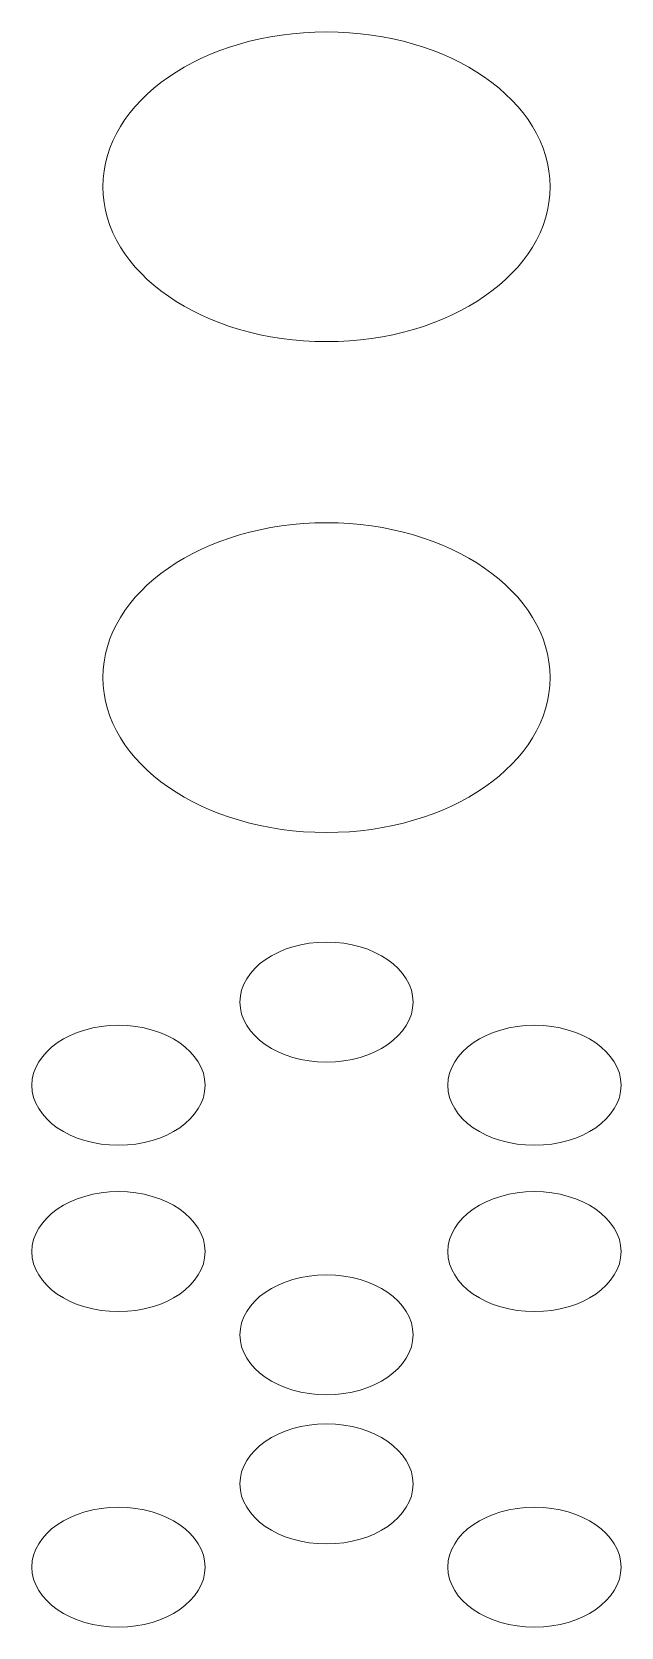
# Model space of a CAD drawing. Header units: millimetres. Extents: x -1200 to 1200, y -590 to 590.
# Drawn here: x -761 to -517, y -90 to 572 of the extents above; entities that cross this region are included whole.
import ezdxf

# ---------------------------------------------------------------- set-up
doc = ezdxf.new("R2010")
doc.units = ezdxf.units.MM
doc.header["$MEASUREMENT"] = 0
doc.layers.add('Layer 1', color=7, linetype='Continuous')

msp = doc.modelspace()

# ---------------------------------------------------------------- linework, layer by layer
at = {"layer": 'Layer 1', "color": 250, "lineweight": 20}
for points, knots in [([(-731.7163, 507.4567), (-731.7163, 507.4567), (-731.5938, 510.7758), (-731.5938, 510.7758), (-731.5938, 510.7758), (-731.2338, 514.0328), (-731.2338, 514.0328), (-731.2338, 514.0328), (-730.6438, 517.2539), (-730.6438, 517.2539), (-730.6438, 517.2539), (-729.8163, 520.4077), (-729.8163, 520.4077), (-729.8163, 520.4077), (-728.7822, 523.5203), (-728.7822, 523.5203), (-728.7822, 523.5203), (-727.541, 526.5605), (-727.541, 526.5605), (-727.541, 526.5605), (-726.0854, 529.5441), (-726.0854, 529.5441), (-726.0854, 529.5441), (-724.4152, 532.4554), (-724.4152, 532.4554), (-724.4152, 532.4554), (-722.5766, 535.2943), (-722.5766, 535.2943), (-722.5766, 535.2943), (-720.5081, 538.0663), (-720.5081, 538.0663), (-720.5081, 538.0663), (-718.2787, 540.7555), (-718.2787, 540.7555), (-718.2787, 540.7555), (-715.8655, 543.3623), (-715.8655, 543.3623), (-715.8655, 543.3623), (-713.2914, 545.8864), (-713.2914, 545.8864), (-713.2914, 545.8864), (-710.5256, 548.3124), (-710.5256, 548.3124), (-710.5256, 548.3124), (-707.6067, 550.6456), (-707.6067, 550.6456), (-707.6067, 550.6456), (-704.527, 552.8755), (-704.527, 552.8755), (-704.527, 552.8755), (-701.3169, 555.0021), (-701.3169, 555.0021), (-701.3169, 555.0021), (-697.9383, 557.0204), (-697.9383, 557.0204), (-697.9383, 557.0204), (-694.4296, 558.9303), (-694.4296, 558.9303), (-694.4296, 558.9303), (-690.7905, 560.7266), (-690.7905, 560.7266), (-690.7905, 560.7266), (-687.0365, 562.3938), (-687.0365, 562.3938), (-687.0365, 562.3938), (-683.1447, 563.9372), (-683.1447, 563.9372), (-683.1447, 563.9372), (-679.1456, 565.3567), (-679.1456, 565.3567), (-679.1456, 565.3567), (-675.0469, 566.642), (-675.0469, 566.642), (-675.0469, 566.642), (-670.8409, 567.7828), (-670.8409, 567.7828), (-670.8409, 567.7828), (-666.52, 568.8048), (-666.52, 568.8048), (-666.52, 568.8048), (-662.1224, 569.672), (-662.1224, 569.672), (-662.1224, 569.672), (-657.6407, 570.3843), (-657.6407, 570.3843), (-657.6407, 570.3843), (-653.0747, 570.947), (-653.0747, 570.947), (-653.0747, 570.947), (-648.4397, 571.3496), (-648.4397, 571.3496), (-648.4397, 571.3496), (-643.7127, 571.5974), (-643.7127, 571.5974), (-643.7127, 571.5974), (-638.9322, 571.68), (-638.9322, 571.68), (-638.9322, 571.68), (-634.144, 571.5974), (-634.144, 571.5974), (-634.144, 571.5974), (-629.4323, 571.3496), (-629.4323, 571.3496), (-629.4323, 571.3496), (-624.7973, 570.947), (-624.7973, 570.947), (-624.7973, 570.947), (-620.239, 570.3843), (-620.239, 570.3843), (-620.239, 570.3843), (-615.7419, 569.672), (-615.7419, 569.672), (-615.7419, 569.672), (-611.3444, 568.8048), (-611.3444, 568.8048), (-611.3444, 568.8048), (-607.0388, 567.7828), (-607.0388, 567.7828), (-607.0388, 567.7828), (-602.8329, 566.642), (-602.8329, 566.642), (-602.8329, 566.642), (-598.7189, 565.3567), (-598.7189, 565.3567), (-598.7189, 565.3567), (-594.7351, 563.9372), (-594.7351, 563.9372), (-594.7351, 563.9372), (-590.8432, 562.3938), (-590.8432, 562.3938), (-590.8432, 562.3938), (-587.0892, 560.7266), (-587.0892, 560.7266), (-587.0892, 560.7266), (-583.4272, 558.9303), (-583.4272, 558.9303), (-583.4272, 558.9303), (-579.9261, 557.0204), (-579.9261, 557.0204), (-579.9261, 557.0204), (-576.5628, 555.0021), (-576.5628, 555.0021), (-576.5628, 555.0021), (-573.3451, 552.8755), (-573.3451, 552.8755), (-573.3451, 552.8755), (-570.2577, 550.6456), (-570.2577, 550.6456), (-570.2577, 550.6456), (-567.3464, 548.3124), (-567.3464, 548.3124), (-567.3464, 548.3124), (-564.5884, 545.8864), (-564.5884, 545.8864), (-564.5884, 545.8864), (-561.9913, 543.3623), (-561.9913, 543.3623), (-561.9913, 543.3623), (-559.5858, 540.7555), (-559.5858, 540.7555), (-559.5858, 540.7555), (-557.3486, 538.0663), (-557.3486, 538.0663), (-557.3486, 538.0663), (-555.3031, 535.2943), (-555.3031, 535.2943), (-555.3031, 535.2943), (-553.4415, 532.4554), (-553.4415, 532.4554), (-553.4415, 532.4554), (-551.7866, 529.5441), (-551.7866, 529.5441), (-551.7866, 529.5441), (-550.3387, 526.5605), (-550.3387, 526.5605), (-550.3387, 526.5605), (-549.0746, 523.5203), (-549.0746, 523.5203), (-549.0746, 523.5203), (-548.0404, 520.4077), (-548.0404, 520.4077), (-548.0404, 520.4077), (-547.2283, 517.2539), (-547.2283, 517.2539), (-547.2283, 517.2539), (-546.6307, 514.0328), (-546.6307, 514.0328), (-546.6307, 514.0328), (-546.2783, 510.7758), (-546.2783, 510.7758), (-546.2783, 510.7758), (-546.1634, 507.4567), (-546.1634, 507.4567), (-546.1634, 507.4567), (-546.2783, 504.148), (-546.2783, 504.148), (-546.2783, 504.148), (-546.6307, 500.8858), (-546.6307, 500.8858), (-546.6307, 500.8858), (-547.2283, 497.6699), (-547.2283, 497.6699), (-547.2283, 497.6699), (-548.0404, 494.5057), (-548.0404, 494.5057), (-548.0404, 494.5057), (-549.0746, 491.4035), (-549.0746, 491.4035), (-549.0746, 491.4035), (-550.3387, 488.3632), (-550.3387, 488.3632), (-550.3387, 488.3632), (-551.7866, 485.3797), (-551.7866, 485.3797), (-551.7866, 485.3797), (-553.4415, 482.4684), (-553.4415, 482.4684), (-553.4415, 482.4684), (-555.3031, 479.6242), (-555.3031, 479.6242), (-555.3031, 479.6242), (-557.3486, 476.8523), (-557.3486, 476.8523), (-557.3486, 476.8523), (-559.5858, 474.1631), (-559.5858, 474.1631), (-559.5858, 474.1631), (-561.9913, 471.5615), (-561.9913, 471.5615), (-561.9913, 471.5615), (-564.5884, 469.0374), (-564.5884, 469.0374), (-564.5884, 469.0374), (-567.3464, 466.6165), (-567.3464, 466.6165), (-567.3464, 466.6165), (-570.2577, 464.2782), (-570.2577, 464.2782), (-570.2577, 464.2782), (-573.3451, 462.0483), (-573.3451, 462.0483), (-573.3451, 462.0483), (-576.5628, 459.9216), (-576.5628, 459.9216), (-576.5628, 459.9216), (-579.9261, 457.893), (-579.9261, 457.893), (-579.9261, 457.893), (-583.4272, 455.9883), (-583.4272, 455.9883), (-583.4272, 455.9883), (-587.0892, 454.1972), (-587.0892, 454.1972), (-587.0892, 454.1972), (-590.8432, 452.5248), (-590.8432, 452.5248), (-590.8432, 452.5248), (-594.7351, 450.9762), (-594.7351, 450.9762), (-594.7351, 450.9762), (-598.7189, 449.5567), (-598.7189, 449.5567), (-598.7189, 449.5567), (-602.8329, 448.2766), (-602.8329, 448.2766), (-602.8329, 448.2766), (-607.0388, 447.1306), (-607.0388, 447.1306), (-607.0388, 447.1306), (-611.3444, 446.1189), (-611.3444, 446.1189), (-611.3444, 446.1189), (-615.7419, 445.2569), (-615.7419, 445.2569), (-615.7419, 445.2569), (-620.239, 444.5394), (-620.239, 444.5394), (-620.239, 444.5394), (-624.7973, 443.9768), (-624.7973, 443.9768), (-624.7973, 443.9768), (-629.4323, 443.5638), (-629.4323, 443.5638), (-629.4323, 443.5638), (-634.144, 443.3161), (-634.144, 443.3161), (-634.144, 443.3161), (-638.9322, 443.2335), (-638.9322, 443.2335), (-638.9322, 443.2335), (-643.7127, 443.3161), (-643.7127, 443.3161), (-643.7127, 443.3161), (-648.4397, 443.5638), (-648.4397, 443.5638), (-648.4397, 443.5638), (-653.0747, 443.9768), (-653.0747, 443.9768), (-653.0747, 443.9768), (-657.6407, 444.5394), (-657.6407, 444.5394), (-657.6407, 444.5394), (-662.1224, 445.2569), (-662.1224, 445.2569), (-662.1224, 445.2569), (-666.52, 446.1189), (-666.52, 446.1189), (-666.52, 446.1189), (-670.8332, 447.1306), (-670.8332, 447.1306), (-670.8332, 447.1306), (-675.0469, 448.2766), (-675.0469, 448.2766), (-675.0469, 448.2766), (-679.1456, 449.5567), (-679.1456, 449.5567), (-679.1456, 449.5567), (-683.1447, 450.9762), (-683.1447, 450.9762), (-683.1447, 450.9762), (-687.0365, 452.5248), (-687.0365, 452.5248), (-687.0365, 452.5248), (-690.7905, 454.1972), (-690.7905, 454.1972), (-690.7905, 454.1972), (-694.4296, 455.9883), (-694.4296, 455.9883), (-694.4296, 455.9883), (-697.9383, 457.893), (-697.9383, 457.893), (-697.9383, 457.893), (-701.3169, 459.9216), (-701.3169, 459.9216), (-701.3169, 459.9216), (-704.527, 462.0483), (-704.527, 462.0483), (-704.527, 462.0483), (-707.6067, 464.2782), (-707.6067, 464.2782), (-707.6067, 464.2782), (-710.5256, 466.6165), (-710.5256, 466.6165), (-710.5256, 466.6165), (-713.2914, 469.0374), (-713.2914, 469.0374), (-713.2914, 469.0374), (-715.8655, 471.5615), (-715.8655, 471.5615), (-715.8655, 471.5615), (-718.2787, 474.1631), (-718.2787, 474.1631), (-718.2787, 474.1631), (-720.5081, 476.8523), (-720.5081, 476.8523), (-720.5081, 476.8523), (-722.5766, 479.6242), (-722.5766, 479.6242), (-722.5766, 479.6242), (-724.4152, 482.4684), (-724.4152, 482.4684), (-724.4152, 482.4684), (-726.0854, 485.3797), (-726.0854, 485.3797), (-726.0854, 485.3797), (-727.541, 488.3581), (-727.541, 488.3581), (-727.541, 488.3581), (-728.7822, 491.4035), (-728.7822, 491.4035), (-728.7822, 491.4035), (-729.8163, 494.5057), (-729.8163, 494.5057), (-729.8163, 494.5057), (-730.6438, 497.6699), (-730.6438, 497.6699), (-730.6438, 497.6699), (-731.2338, 500.8858), (-731.2338, 500.8858), (-731.2338, 500.8858), (-731.5938, 504.148), (-731.5938, 504.148), (-731.5938, 504.148), (-731.7163, 507.4567), (-731.7163, 507.4567)], [0, 0, 0, 0, 0.0078125, 0.0078125, 0.0078125, 0.015625, 0.015625, 0.015625, 0.0234375, 0.0234375, 0.0234375, 0.03125, 0.03125, 0.03125, 0.0390625, 0.0390625, 0.0390625, 0.046875, 0.046875, 0.046875, 0.0546875, 0.0546875, 0.0546875, 0.0625, 0.0625, 0.0625, 0.0703125, 0.0703125, 0.0703125, 0.078125, 0.078125, 0.078125, 0.0859375, 0.0859375, 0.0859375, 0.09375, 0.09375, 0.09375, 0.1015625, 0.1015625, 0.1015625, 0.109375, 0.109375, 0.109375, 0.1171875, 0.1171875, 0.1171875, 0.125, 0.125, 0.125, 0.1328125, 0.1328125, 0.1328125, 0.140625, 0.140625, 0.140625, 0.1484375, 0.1484375, 0.1484375, 0.15625, 0.15625, 0.15625, 0.1640625, 0.1640625, 0.1640625, 0.171875, 0.171875, 0.171875, 0.1796875, 0.1796875, 0.1796875, 0.1875, 0.1875, 0.1875, 0.1953125, 0.1953125, 0.1953125, 0.203125, 0.203125, 0.203125, 0.2109375, 0.2109375, 0.2109375, 0.21875, 0.21875, 0.21875, 0.2265625, 0.2265625, 0.2265625, 0.234375, 0.234375, 0.234375, 0.2421875, 0.2421875, 0.2421875, 0.25, 0.25, 0.25, 0.2578125, 0.2578125, 0.2578125, 0.265625, 0.265625, 0.265625, 0.2734375, 0.2734375, 0.2734375, 0.28125, 0.28125, 0.28125, 0.2890625, 0.2890625, 0.2890625, 0.296875, 0.296875, 0.296875, 0.3046875, 0.3046875, 0.3046875, 0.3125, 0.3125, 0.3125, 0.3203125, 0.3203125, 0.3203125, 0.328125, 0.328125, 0.328125, 0.3359375, 0.3359375, 0.3359375, 0.34375, 0.34375, 0.34375, 0.3515625, 0.3515625, 0.3515625, 0.359375, 0.359375, 0.359375, 0.3671875, 0.3671875, 0.3671875, 0.375, 0.375, 0.375, 0.3828125, 0.3828125, 0.3828125, 0.390625, 0.390625, 0.390625, 0.3984375, 0.3984375, 0.3984375, 0.40625, 0.40625, 0.40625, 0.4140625, 0.4140625, 0.4140625, 0.421875, 0.421875, 0.421875, 0.4296875, 0.4296875, 0.4296875, 0.4375, 0.4375, 0.4375, 0.4453125, 0.4453125, 0.4453125, 0.453125, 0.453125, 0.453125, 0.4609375, 0.4609375, 0.4609375, 0.46875, 0.46875, 0.46875, 0.4765625, 0.4765625, 0.4765625, 0.484375, 0.484375, 0.484375, 0.4921875, 0.4921875, 0.4921875, 0.5, 0.5, 0.5, 0.5078125, 0.5078125, 0.5078125, 0.515625, 0.515625, 0.515625, 0.5234375, 0.5234375, 0.5234375, 0.53125, 0.53125, 0.53125, 0.5390625, 0.5390625, 0.5390625, 0.546875, 0.546875, 0.546875, 0.5546875, 0.5546875, 0.5546875, 0.5625, 0.5625, 0.5625, 0.5703125, 0.5703125, 0.5703125, 0.578125, 0.578125, 0.578125, 0.5859375, 0.5859375, 0.5859375, 0.59375, 0.59375, 0.59375, 0.6015625, 0.6015625, 0.6015625, 0.609375, 0.609375, 0.609375, 0.6171875, 0.6171875, 0.6171875, 0.625, 0.625, 0.625, 0.6328125, 0.6328125, 0.6328125, 0.640625, 0.640625, 0.640625, 0.6484375, 0.6484375, 0.6484375, 0.65625, 0.65625, 0.65625, 0.6640625, 0.6640625, 0.6640625, 0.671875, 0.671875, 0.671875, 0.6796875, 0.6796875, 0.6796875, 0.6875, 0.6875, 0.6875, 0.6953125, 0.6953125, 0.6953125, 0.703125, 0.703125, 0.703125, 0.7109375, 0.7109375, 0.7109375, 0.71875, 0.71875, 0.71875, 0.7265625, 0.7265625, 0.7265625, 0.734375, 0.734375, 0.734375, 0.7421875, 0.7421875, 0.7421875, 0.75, 0.75, 0.75, 0.7578125, 0.7578125, 0.7578125, 0.765625, 0.765625, 0.765625, 0.7734375, 0.7734375, 0.7734375, 0.78125, 0.78125, 0.78125, 0.7890625, 0.7890625, 0.7890625, 0.796875, 0.796875, 0.796875, 0.8046875, 0.8046875, 0.8046875, 0.8125, 0.8125, 0.8125, 0.8203125, 0.8203125, 0.8203125, 0.828125, 0.828125, 0.828125, 0.8359375, 0.8359375, 0.8359375, 0.84375, 0.84375, 0.84375, 0.8515625, 0.8515625, 0.8515625, 0.859375, 0.859375, 0.859375, 0.8671875, 0.8671875, 0.8671875, 0.875, 0.875, 0.875, 0.8828125, 0.8828125, 0.8828125, 0.890625, 0.890625, 0.890625, 0.8984375, 0.8984375, 0.8984375, 0.90625, 0.90625, 0.90625, 0.9140625, 0.9140625, 0.9140625, 0.921875, 0.921875, 0.921875, 0.9296875, 0.9296875, 0.9296875, 0.9375, 0.9375, 0.9375, 0.9453125, 0.9453125, 0.9453125, 0.953125, 0.953125, 0.953125, 0.9609375, 0.9609375, 0.9609375, 0.96875, 0.96875, 0.96875, 0.9765625, 0.9765625, 0.9765625, 0.984375, 0.984375, 0.984375, 0.9921875, 0.9921875, 0.9921875, 1, 1, 1, 1]), ([(-731.7163, 303.9059), (-731.7163, 303.9059), (-731.5938, 307.2147), (-731.5938, 307.2147), (-731.5938, 307.2147), (-731.2338, 310.4821), (-731.2338, 310.4821), (-731.2338, 310.4821), (-730.6438, 313.6979), (-730.6438, 313.6979), (-730.6438, 313.6979), (-729.8163, 316.862), (-729.8163, 316.862), (-729.8163, 316.862), (-728.7822, 319.9643), (-728.7822, 319.9643), (-728.7822, 319.9643), (-727.541, 323.0098), (-727.541, 323.0098), (-727.541, 323.0098), (-726.0854, 325.983), (-726.0854, 325.983), (-726.0854, 325.983), (-724.4152, 328.8994), (-724.4152, 328.8994), (-724.4152, 328.8994), (-722.5766, 331.7435), (-722.5766, 331.7435), (-722.5766, 331.7435), (-720.5081, 334.5103), (-720.5081, 334.5103), (-720.5081, 334.5103), (-718.2787, 337.2048), (-718.2787, 337.2048), (-718.2787, 337.2048), (-715.8655, 339.8063), (-715.8655, 339.8063), (-715.8655, 339.8063), (-713.2914, 342.3253), (-713.2914, 342.3253), (-713.2914, 342.3253), (-710.5256, 344.7513), (-710.5256, 344.7513), (-710.5256, 344.7513), (-707.6067, 347.0897), (-707.6067, 347.0897), (-707.6067, 347.0897), (-704.527, 349.3195), (-704.527, 349.3195), (-704.527, 349.3195), (-701.3169, 351.4514), (-701.3169, 351.4514), (-701.3169, 351.4514), (-697.9383, 353.4747), (-697.9383, 353.4747), (-697.9383, 353.4747), (-694.4296, 355.3743), (-694.4296, 355.3743), (-694.4296, 355.3743), (-690.7905, 357.1655), (-690.7905, 357.1655), (-690.7905, 357.1655), (-687.0365, 358.8327), (-687.0365, 358.8327), (-687.0365, 358.8327), (-683.1447, 360.3916), (-683.1447, 360.3916), (-683.1447, 360.3916), (-679.1456, 361.8007), (-679.1456, 361.8007), (-679.1456, 361.8007), (-675.0469, 363.0912), (-675.0469, 363.0912), (-675.0469, 363.0912), (-670.8409, 364.2371), (-670.8409, 364.2371), (-670.8409, 364.2371), (-666.52, 365.2489), (-666.52, 365.2489), (-666.52, 365.2489), (-662.1224, 366.1109), (-662.1224, 366.1109), (-662.1224, 366.1109), (-657.6407, 366.8232), (-657.6407, 366.8232), (-657.6407, 366.8232), (-653.0747, 367.3962), (-653.0747, 367.3962), (-653.0747, 367.3962), (-648.4397, 367.804), (-648.4397, 367.804), (-648.4397, 367.804), (-643.7127, 368.0518), (-643.7127, 368.0518), (-643.7127, 368.0518), (-638.9322, 368.1343), (-638.9322, 368.1343), (-638.9322, 368.1343), (-634.144, 368.0518), (-634.144, 368.0518), (-634.144, 368.0518), (-629.4323, 367.804), (-629.4323, 367.804), (-629.4323, 367.804), (-624.7973, 367.3962), (-624.7973, 367.3962), (-624.7973, 367.3962), (-620.239, 366.8232), (-620.239, 366.8232), (-620.239, 366.8232), (-615.7419, 366.1109), (-615.7419, 366.1109), (-615.7419, 366.1109), (-611.3444, 365.2489), (-611.3444, 365.2489), (-611.3444, 365.2489), (-607.0388, 364.2371), (-607.0388, 364.2371), (-607.0388, 364.2371), (-602.8329, 363.0912), (-602.8329, 363.0912), (-602.8329, 363.0912), (-598.7189, 361.8007), (-598.7189, 361.8007), (-598.7189, 361.8007), (-594.7351, 360.3916), (-594.7351, 360.3916), (-594.7351, 360.3916), (-590.8432, 358.8327), (-590.8432, 358.8327), (-590.8432, 358.8327), (-587.0892, 357.1655), (-587.0892, 357.1655), (-587.0892, 357.1655), (-583.4272, 355.3743), (-583.4272, 355.3743), (-583.4272, 355.3743), (-579.9261, 353.4747), (-579.9261, 353.4747), (-579.9261, 353.4747), (-576.5628, 351.4514), (-576.5628, 351.4514), (-576.5628, 351.4514), (-573.3451, 349.3195), (-573.3451, 349.3195), (-573.3451, 349.3195), (-570.2577, 347.0793), (-570.2577, 347.0793), (-570.2577, 347.0793), (-567.3464, 344.7513), (-567.3464, 344.7513), (-567.3464, 344.7513), (-564.5884, 342.3253), (-564.5884, 342.3253), (-564.5884, 342.3253), (-561.9913, 339.8063), (-561.9913, 339.8063), (-561.9913, 339.8063), (-559.5858, 337.2048), (-559.5858, 337.2048), (-559.5858, 337.2048), (-557.3486, 334.5103), (-557.3486, 334.5103), (-557.3486, 334.5103), (-555.3031, 331.7435), (-555.3031, 331.7435), (-555.3031, 331.7435), (-553.4415, 328.8994), (-553.4415, 328.8994), (-553.4415, 328.8994), (-551.7866, 325.983), (-551.7866, 325.983), (-551.7866, 325.983), (-550.3387, 323.0098), (-550.3387, 323.0098), (-550.3387, 323.0098), (-549.0746, 319.9643), (-549.0746, 319.9643), (-549.0746, 319.9643), (-548.0404, 316.862), (-548.0404, 316.862), (-548.0404, 316.862), (-547.2283, 313.6979), (-547.2283, 313.6979), (-547.2283, 313.6979), (-546.6307, 310.4821), (-546.6307, 310.4821), (-546.6307, 310.4821), (-546.2783, 307.2147), (-546.2783, 307.2147), (-546.2783, 307.2147), (-546.1634, 303.9059), (-546.1634, 303.9059), (-546.1634, 303.9059), (-546.2783, 300.5921), (-546.2783, 300.5921), (-546.2783, 300.5921), (-546.6307, 297.3349), (-546.6307, 297.3349), (-546.6307, 297.3349), (-547.2283, 294.114), (-547.2283, 294.114), (-547.2283, 294.114), (-548.0404, 290.955), (-548.0404, 290.955), (-548.0404, 290.955), (-549.0746, 287.8475), (-549.0746, 287.8475), (-549.0746, 287.8475), (-550.3387, 284.8072), (-550.3387, 284.8072), (-550.3387, 284.8072), (-551.7866, 281.834), (-551.7866, 281.834), (-551.7866, 281.834), (-553.4415, 278.9124), (-553.4415, 278.9124), (-553.4415, 278.9124), (-555.3031, 276.0734), (-555.3031, 276.0734), (-555.3031, 276.0734), (-557.3486, 273.3016), (-557.3486, 273.3016), (-557.3486, 273.3016), (-559.5858, 270.6122), (-559.5858, 270.6122), (-559.5858, 270.6122), (-561.9913, 268.0056), (-561.9913, 268.0056), (-561.9913, 268.0056), (-564.5884, 265.4918), (-564.5884, 265.4918), (-564.5884, 265.4918), (-567.3464, 263.0554), (-567.3464, 263.0554), (-567.3464, 263.0554), (-570.2577, 260.7274), (-570.2577, 260.7274), (-570.2577, 260.7274), (-573.3451, 258.4975), (-573.3451, 258.4975), (-573.3451, 258.4975), (-576.5628, 256.3554), (-576.5628, 256.3554), (-576.5628, 256.3554), (-579.9261, 254.3474), (-579.9261, 254.3474), (-579.9261, 254.3474), (-583.4272, 252.4375), (-583.4272, 252.4375), (-583.4272, 252.4375), (-587.0892, 250.6412), (-587.0892, 250.6412), (-587.0892, 250.6412), (-590.8432, 248.9739), (-590.8432, 248.9739), (-590.8432, 248.9739), (-594.7351, 247.4305), (-594.7351, 247.4305), (-594.7351, 247.4305), (-598.7189, 246.011), (-598.7189, 246.011), (-598.7189, 246.011), (-602.8329, 244.7258), (-602.8329, 244.7258), (-602.8329, 244.7258), (-607.0388, 243.5746), (-607.0388, 243.5746), (-607.0388, 243.5746), (-611.3444, 242.5681), (-611.3444, 242.5681), (-611.3444, 242.5681), (-615.7419, 241.6958), (-615.7419, 241.6958), (-615.7419, 241.6958), (-620.239, 240.9835), (-620.239, 240.9835), (-620.239, 240.9835), (-624.7973, 240.426), (-624.7973, 240.426), (-624.7973, 240.426), (-629.4323, 240.013), (-629.4323, 240.013), (-629.4323, 240.013), (-634.144, 239.7653), (-634.144, 239.7653), (-634.144, 239.7653), (-638.9322, 239.6827), (-638.9322, 239.6827), (-638.9322, 239.6827), (-643.7127, 239.7653), (-643.7127, 239.7653), (-643.7127, 239.7653), (-648.4397, 240.013), (-648.4397, 240.013), (-648.4397, 240.013), (-653.0747, 240.426), (-653.0747, 240.426), (-653.0747, 240.426), (-657.6407, 240.9835), (-657.6407, 240.9835), (-657.6407, 240.9835), (-662.1224, 241.6958), (-662.1224, 241.6958), (-662.1224, 241.6958), (-666.52, 242.5681), (-666.52, 242.5681), (-666.52, 242.5681), (-670.8332, 243.5746), (-670.8332, 243.5746), (-670.8332, 243.5746), (-675.0469, 244.7258), (-675.0469, 244.7258), (-675.0469, 244.7258), (-679.1456, 246.011), (-679.1456, 246.011), (-679.1456, 246.011), (-683.1447, 247.4305), (-683.1447, 247.4305), (-683.1447, 247.4305), (-687.0365, 248.9739), (-687.0365, 248.9739), (-687.0365, 248.9739), (-690.7905, 250.6412), (-690.7905, 250.6412), (-690.7905, 250.6412), (-694.4296, 252.4375), (-694.4296, 252.4375), (-694.4296, 252.4375), (-697.9383, 254.3474), (-697.9383, 254.3474), (-697.9383, 254.3474), (-701.3169, 256.3554), (-701.3169, 256.3554), (-701.3169, 256.3554), (-704.527, 258.4975), (-704.527, 258.4975), (-704.527, 258.4975), (-707.6067, 260.7274), (-707.6067, 260.7274), (-707.6067, 260.7274), (-710.5256, 263.0554), (-710.5256, 263.0554), (-710.5256, 263.0554), (-713.2914, 265.4918), (-713.2914, 265.4918), (-713.2914, 265.4918), (-715.8655, 268.0056), (-715.8655, 268.0056), (-715.8655, 268.0056), (-718.2787, 270.6122), (-718.2787, 270.6122), (-718.2787, 270.6122), (-720.5081, 273.3016), (-720.5081, 273.3016), (-720.5081, 273.3016), (-722.5766, 276.0734), (-722.5766, 276.0734), (-722.5766, 276.0734), (-724.4152, 278.9124), (-724.4152, 278.9124), (-724.4152, 278.9124), (-726.0854, 281.834), (-726.0854, 281.834), (-726.0854, 281.834), (-727.541, 284.8072), (-727.541, 284.8072), (-727.541, 284.8072), (-728.7822, 287.8475), (-728.7822, 287.8475), (-728.7822, 287.8475), (-729.8163, 290.955), (-729.8163, 290.955), (-729.8163, 290.955), (-730.6438, 294.114), (-730.6438, 294.114), (-730.6438, 294.114), (-731.2338, 297.3349), (-731.2338, 297.3349), (-731.2338, 297.3349), (-731.5938, 300.5921), (-731.5938, 300.5921), (-731.5938, 300.5921), (-731.7163, 303.9059), (-731.7163, 303.9059)], [0, 0, 0, 0, 0.0078125, 0.0078125, 0.0078125, 0.015625, 0.015625, 0.015625, 0.0234375, 0.0234375, 0.0234375, 0.03125, 0.03125, 0.03125, 0.0390625, 0.0390625, 0.0390625, 0.046875, 0.046875, 0.046875, 0.0546875, 0.0546875, 0.0546875, 0.0625, 0.0625, 0.0625, 0.0703125, 0.0703125, 0.0703125, 0.078125, 0.078125, 0.078125, 0.0859375, 0.0859375, 0.0859375, 0.09375, 0.09375, 0.09375, 0.1015625, 0.1015625, 0.1015625, 0.109375, 0.109375, 0.109375, 0.1171875, 0.1171875, 0.1171875, 0.125, 0.125, 0.125, 0.1328125, 0.1328125, 0.1328125, 0.140625, 0.140625, 0.140625, 0.1484375, 0.1484375, 0.1484375, 0.15625, 0.15625, 0.15625, 0.1640625, 0.1640625, 0.1640625, 0.171875, 0.171875, 0.171875, 0.1796875, 0.1796875, 0.1796875, 0.1875, 0.1875, 0.1875, 0.1953125, 0.1953125, 0.1953125, 0.203125, 0.203125, 0.203125, 0.2109375, 0.2109375, 0.2109375, 0.21875, 0.21875, 0.21875, 0.2265625, 0.2265625, 0.2265625, 0.234375, 0.234375, 0.234375, 0.2421875, 0.2421875, 0.2421875, 0.25, 0.25, 0.25, 0.2578125, 0.2578125, 0.2578125, 0.265625, 0.265625, 0.265625, 0.2734375, 0.2734375, 0.2734375, 0.28125, 0.28125, 0.28125, 0.2890625, 0.2890625, 0.2890625, 0.296875, 0.296875, 0.296875, 0.3046875, 0.3046875, 0.3046875, 0.3125, 0.3125, 0.3125, 0.3203125, 0.3203125, 0.3203125, 0.328125, 0.328125, 0.328125, 0.3359375, 0.3359375, 0.3359375, 0.34375, 0.34375, 0.34375, 0.3515625, 0.3515625, 0.3515625, 0.359375, 0.359375, 0.359375, 0.3671875, 0.3671875, 0.3671875, 0.375, 0.375, 0.375, 0.3828125, 0.3828125, 0.3828125, 0.390625, 0.390625, 0.390625, 0.3984375, 0.3984375, 0.3984375, 0.40625, 0.40625, 0.40625, 0.4140625, 0.4140625, 0.4140625, 0.421875, 0.421875, 0.421875, 0.4296875, 0.4296875, 0.4296875, 0.4375, 0.4375, 0.4375, 0.4453125, 0.4453125, 0.4453125, 0.453125, 0.453125, 0.453125, 0.4609375, 0.4609375, 0.4609375, 0.46875, 0.46875, 0.46875, 0.4765625, 0.4765625, 0.4765625, 0.484375, 0.484375, 0.484375, 0.4921875, 0.4921875, 0.4921875, 0.5, 0.5, 0.5, 0.5078125, 0.5078125, 0.5078125, 0.515625, 0.515625, 0.515625, 0.5234375, 0.5234375, 0.5234375, 0.53125, 0.53125, 0.53125, 0.5390625, 0.5390625, 0.5390625, 0.546875, 0.546875, 0.546875, 0.5546875, 0.5546875, 0.5546875, 0.5625, 0.5625, 0.5625, 0.5703125, 0.5703125, 0.5703125, 0.578125, 0.578125, 0.578125, 0.5859375, 0.5859375, 0.5859375, 0.59375, 0.59375, 0.59375, 0.6015625, 0.6015625, 0.6015625, 0.609375, 0.609375, 0.609375, 0.6171875, 0.6171875, 0.6171875, 0.625, 0.625, 0.625, 0.6328125, 0.6328125, 0.6328125, 0.640625, 0.640625, 0.640625, 0.6484375, 0.6484375, 0.6484375, 0.65625, 0.65625, 0.65625, 0.6640625, 0.6640625, 0.6640625, 0.671875, 0.671875, 0.671875, 0.6796875, 0.6796875, 0.6796875, 0.6875, 0.6875, 0.6875, 0.6953125, 0.6953125, 0.6953125, 0.703125, 0.703125, 0.703125, 0.7109375, 0.7109375, 0.7109375, 0.71875, 0.71875, 0.71875, 0.7265625, 0.7265625, 0.7265625, 0.734375, 0.734375, 0.734375, 0.7421875, 0.7421875, 0.7421875, 0.75, 0.75, 0.75, 0.7578125, 0.7578125, 0.7578125, 0.765625, 0.765625, 0.765625, 0.7734375, 0.7734375, 0.7734375, 0.78125, 0.78125, 0.78125, 0.7890625, 0.7890625, 0.7890625, 0.796875, 0.796875, 0.796875, 0.8046875, 0.8046875, 0.8046875, 0.8125, 0.8125, 0.8125, 0.8203125, 0.8203125, 0.8203125, 0.828125, 0.828125, 0.828125, 0.8359375, 0.8359375, 0.8359375, 0.84375, 0.84375, 0.84375, 0.8515625, 0.8515625, 0.8515625, 0.859375, 0.859375, 0.859375, 0.8671875, 0.8671875, 0.8671875, 0.875, 0.875, 0.875, 0.8828125, 0.8828125, 0.8828125, 0.890625, 0.890625, 0.890625, 0.8984375, 0.8984375, 0.8984375, 0.90625, 0.90625, 0.90625, 0.9140625, 0.9140625, 0.9140625, 0.921875, 0.921875, 0.921875, 0.9296875, 0.9296875, 0.9296875, 0.9375, 0.9375, 0.9375, 0.9453125, 0.9453125, 0.9453125, 0.953125, 0.953125, 0.953125, 0.9609375, 0.9609375, 0.9609375, 0.96875, 0.96875, 0.96875, 0.9765625, 0.9765625, 0.9765625, 0.984375, 0.984375, 0.984375, 0.9921875, 0.9921875, 0.9921875, 1, 1, 1, 1]), ([(-674.863, 169.3427), (-674.863, 183.0782), (-658.7899, 194.2278), (-638.9322, 194.2278), (-619.0898, 194.2278), (-602.9938, 183.0782), (-602.9938, 169.3427), (-602.9938, 155.6071), (-619.0898, 144.4628), (-638.9322, 144.4628), (-658.7899, 144.4628), (-674.863, 155.6071), (-674.863, 169.3427)], [0, 0, 0, 0, 0.25, 0.25, 0.25, 0.5, 0.5, 0.5, 0.75, 0.75, 0.75, 1, 1, 1, 1]), ([(-761.1735, 134.8515), (-761.1735, 148.587), (-745.0927, 159.7211), (-725.2351, 159.7211), (-705.3927, 159.7211), (-689.2966, 148.587), (-689.2966, 134.8515), (-689.2966, 121.1159), (-705.3927, 109.9664), (-725.2351, 109.9664), (-745.0927, 109.9664), (-761.1735, 121.1159), (-761.1735, 134.8515)], [0, 0, 0, 0, 0.25, 0.25, 0.25, 0.5, 0.5, 0.5, 0.75, 0.75, 0.75, 1, 1, 1, 1]), ([(-588.5679, 134.8515), (-588.5679, 148.587), (-572.4717, 159.7211), (-552.6294, 159.7211), (-532.7871, 159.7211), (-516.6833, 148.587), (-516.6833, 134.8515), (-516.6833, 121.1159), (-532.7871, 109.9664), (-552.6294, 109.9664), (-572.4717, 109.9664), (-588.5679, 121.1159), (-588.5679, 134.8515)], [0, 0, 0, 0, 0.25, 0.25, 0.25, 0.5, 0.5, 0.5, 0.75, 0.75, 0.75, 1, 1, 1, 1]), ([(-761.1735, 65.8587), (-761.1735, 79.5943), (-745.0927, 90.7438), (-725.2351, 90.7438), (-705.3927, 90.7438), (-689.2966, 79.5943), (-689.2966, 65.8587), (-689.2966, 52.1232), (-705.3927, 40.9788), (-725.2351, 40.9788), (-745.0927, 40.9788), (-761.1735, 52.1232), (-761.1735, 65.8587)], [0, 0, 0, 0, 0.25, 0.25, 0.25, 0.5, 0.5, 0.5, 0.75, 0.75, 0.75, 1, 1, 1, 1]), ([(-588.5679, 65.8587), (-588.5679, 79.5943), (-572.4717, 90.7438), (-552.6294, 90.7438), (-532.7871, 90.7438), (-516.6833, 79.5943), (-516.6833, 65.8587), (-516.6833, 52.1232), (-532.7871, 40.9788), (-552.6294, 40.9788), (-572.4717, 40.9788), (-588.5679, 52.1232), (-588.5679, 65.8587)], [0, 0, 0, 0, 0.25, 0.25, 0.25, 0.5, 0.5, 0.5, 0.75, 0.75, 0.75, 1, 1, 1, 1]), ([(-674.863, 31.3572), (-674.863, 45.0928), (-658.7899, 56.2423), (-638.9322, 56.2423), (-619.0898, 56.2423), (-602.9938, 45.0928), (-602.9938, 31.3572), (-602.9938, 17.632), (-619.0898, 6.4825), (-638.9322, 6.4825), (-658.7899, 6.4825), (-674.863, 17.632), (-674.863, 31.3572)], [0, 0, 0, 0, 0.25, 0.25, 0.25, 0.5, 0.5, 0.5, 0.75, 0.75, 0.75, 1, 1, 1, 1]), ([(-674.863, -30.4709), (-674.863, -16.7354), (-658.7899, -5.6014), (-638.9322, -5.6014), (-619.0898, -5.6014), (-602.9938, -16.7354), (-602.9938, -30.4709), (-602.9938, -44.2168), (-619.0898, -55.356), (-638.9322, -55.356), (-658.7899, -55.356), (-674.863, -44.2168), (-674.863, -30.4709)], [0, 0, 0, 0, 0.25, 0.25, 0.25, 0.5, 0.5, 0.5, 0.75, 0.75, 0.75, 1, 1, 1, 1]), ([(-761.1735, -64.9776), (-761.1735, -51.2317), (-745.0927, -40.0926), (-725.2351, -40.0926), (-705.3927, -40.0926), (-689.2966, -51.2317), (-689.2966, -64.9776), (-689.2966, -78.7133), (-705.3927, -89.8472), (-725.2351, -89.8472), (-745.0927, -89.8472), (-761.1735, -78.7133), (-761.1735, -64.9776)], [0, 0, 0, 0, 0.25, 0.25, 0.25, 0.5, 0.5, 0.5, 0.75, 0.75, 0.75, 1, 1, 1, 1]), ([(-588.5679, -64.9776), (-588.5679, -51.2317), (-572.4717, -40.0926), (-552.6294, -40.0926), (-532.7871, -40.0926), (-516.6833, -51.2317), (-516.6833, -64.9776), (-516.6833, -78.7133), (-532.7871, -89.8472), (-552.6294, -89.8472), (-572.4717, -89.8472), (-588.5679, -78.7133), (-588.5679, -64.9776)], [0, 0, 0, 0, 0.25, 0.25, 0.25, 0.5, 0.5, 0.5, 0.75, 0.75, 0.75, 1, 1, 1, 1])]:
    msp.add_open_spline(points, degree=3, knots=knots, dxfattribs=at)

doc.saveas('drawing.dxf')
